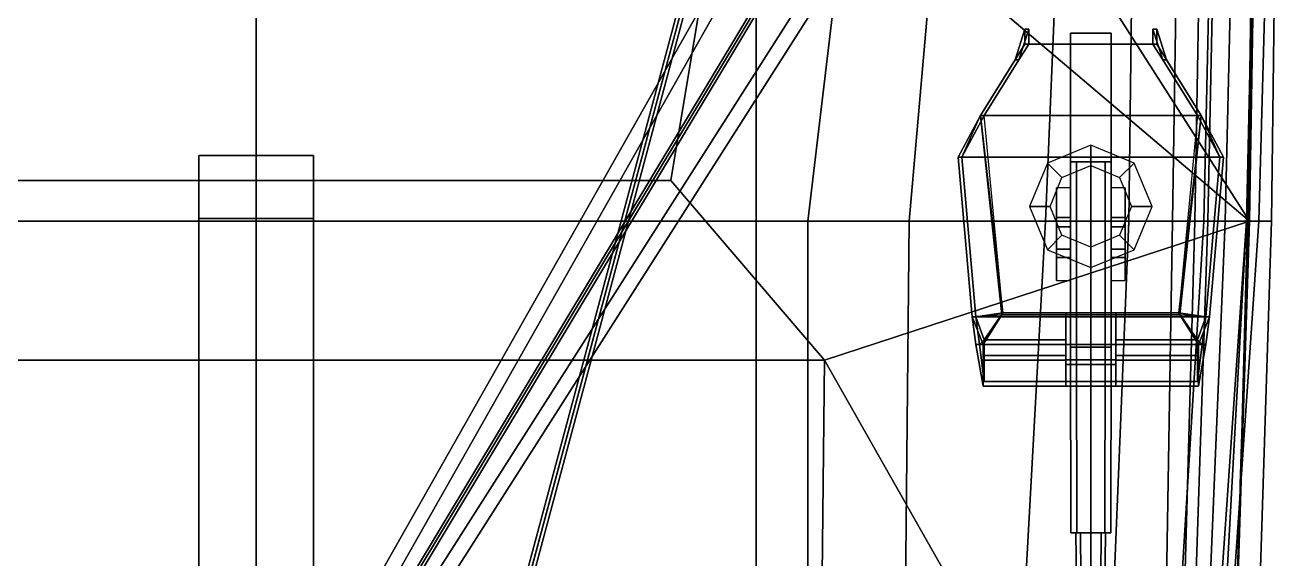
# Model space of a CAD drawing. Header units: millimetres. Extents: x -12 to 12, y -117 to 93.
# Drawn here: x -2.49 to 11.06, y -11.29 to -5.54 of the extents above; entities that cross this region are included whole.
import ezdxf

# ---------------------------------------------------------------- set-up
doc = ezdxf.new("R2010")
doc.units = ezdxf.units.MM
doc.header["$MEASUREMENT"] = 0
for name, color, linetype in [('barrel', 1, 'Continuous'), ('railings', 6, 'Continuous'), ('sleeve', 5, 'Continuous'), ('supersctucture', 3, 'Continuous'), ('turret', 2, 'Continuous')]:
    doc.layers.add(name, color=color, linetype=linetype)

msp = doc.modelspace()

# ---------------------------------------------------------------- linework, layer by layer
for points in [[(0, -7.65, -7.11), (-5.39, -7.65, -7.06), (-5.39, 1.35, -7.11), (0, 1.35, -7.11)], [(0, 1.35, -7.11), (5.39, 1.35, -7.11), (5.39, -7.65, -7.06), (0, -7.65, -7.11)], [(5.95, -7.65, -6.98), (5.39, -7.65, -7.06), (5.39, 1.35, -7.11), (7.02, 1.35, -6.98)], [(7.04, -7.65, -6.73), (5.95, -7.65, -6.98), (7.02, 1.35, -6.98), (7.83, 1.35, -6.73)], [(8.51, -7.65, -6.11), (7.04, -7.65, -6.73), (7.83, 1.35, -6.73), (8.89, 1.35, -6.21)], [(9.41, -7.65, -5.3), (8.51, -7.65, -6.11), (8.89, 1.35, -6.21), (9.52, 1.35, -5.6)], [(10.22, -7.65, -4.25), (9.41, -7.65, -5.3), (9.52, 1.35, -5.6), (10.42, 1.35, -4.49)], [(10.69, -7.65, 4.67), (9.88, -7.65, 1.16), (10.02, 1.35, 1.09), (10.83, 1.35, 4.57)], [(9.88, -7.65, 1.16), (10.12, -7.65, 0.7), (10.28, 1.35, 0.7), (10.02, 1.35, 1.09)], [(10.12, -7.65, 0.7), (10.26, -7.65, 0.39), (10.45, 1.35, 0.39), (10.28, 1.35, 0.7)], [(10.68, -7.65, -3.06), (10.22, -7.65, -4.25), (10.42, 1.35, -4.49), (10.88, 1.35, -3.54)], [(10.26, -7.65, 0.39), (10.45, -7.65, -0.06), (10.66, 1.35, -0.06), (10.45, 1.35, 0.39)], [(10.45, -7.65, -0.06), (10.68, -7.65, -0.83), (10.93, 1.35, -0.83), (10.66, 1.35, -0.06)], [(10.81, -7.65, -2.16), (10.68, -7.65, -3.06), (10.88, 1.35, -3.54), (11.06, 1.35, -2.66)], [(10.68, -7.65, -0.83), (10.81, -7.65, -1.69), (11.06, 1.35, -1.4), (10.93, 1.35, -0.83)], [(10.95, -7.65, 5.44), (10.69, -7.65, 4.67), (10.83, 1.35, 4.57), (11.06, 1.35, 5.35)], [(10.71, -7.65, 6.12), (10.95, -7.65, 5.84), (11.06, 1.35, 5.84), (10.86, 1.35, 6.1)], [(10.81, -7.65, -1.69), (10.81, -7.65, -2.16), (11.06, 1.35, -2.66), (11.06, 1.35, -1.4)], [(10.95, -7.65, 5.84), (10.95, -7.65, 5.44), (11.06, 1.35, 5.35), (11.06, 1.35, 5.84)], [(0, -22.43, 18.86), (0, -2.15, 25.56), (0, -2.15, 25.63), (0, -22.43, 18.94)], [(0, -22.43, 18.94), (0, -2.15, 25.63), (0, -2.15, 25.56), (0, -22.43, 18.86)], [(0, -22.43, 18.94), (0, -2.35, 31.76), (0, -2.35, 31.69), (0, -22.43, 18.86)], [(0, -22.43, 18.86), (0, -2.35, 31.69), (0, -2.35, 31.76), (0, -22.43, 18.94)], [(-0.62, -6.94, 12.14), (-0.62, -7.62, 11.22), (-0.62, -20.65, 11.22), (-0.62, -21.05, 12.09)], [(0.62, -6.94, 12.14), (0.62, -7.62, 11.22), (-0.62, -7.62, 11.22), (-0.62, -6.94, 12.14)], [(0.62, -21.05, 12.09), (0.62, -6.94, 12.14), (-0.62, -6.94, 12.14), (-0.62, -21.05, 12.09)], [(0.62, -20.65, 11.22), (0.62, -7.62, 11.22), (0.62, -6.94, 12.14), (0.62, -21.05, 12.09)], [(0, -16.72, -7.11), (-5.39, -16.72, -7.02), (-5.39, -7.65, -7.06), (0, -7.65, -7.11)], [(-0.62, -20.65, 11.22), (-0.62, -7.62, 11.22), (0.62, -7.62, 11.22), (0.62, -20.65, 11.22)], [(0, -7.65, -7.11), (5.39, -7.65, -7.06), (5.39, -16.72, -7.02), (0, -16.72, -7.11)], [(5.95, -16.72, -6.84), (5.39, -16.72, -7.02), (5.39, -7.65, -7.06), (5.95, -7.65, -6.98)], [(6.95, -16.72, -6.34), (5.95, -16.72, -6.84), (5.95, -7.65, -6.98), (7.04, -7.65, -6.73)], [(8.01, -16.72, -5.66), (6.95, -16.72, -6.34), (7.04, -7.65, -6.73), (8.51, -7.65, -6.11)], [(9.04, -16.72, -4.63), (8.01, -16.72, -5.66), (8.51, -7.65, -6.11), (9.41, -7.65, -5.3)], [(9.66, -16.72, -3.7), (9.04, -16.72, -4.63), (9.41, -7.65, -5.3), (10.22, -7.65, -4.25)], [(10.05, -16.72, -2.68), (9.66, -16.72, -3.7), (10.22, -7.65, -4.25), (10.68, -7.65, -3.06)], [(10.45, -16.72, 4.67), (9.73, -16.72, 1.37), (9.88, -7.65, 1.16), (10.69, -7.65, 4.67)], [(9.73, -16.72, 1.37), (9.73, -16.72, 1.13), (9.88, -7.65, 1.16)], [(9.73, -16.72, 1.13), (9.87, -16.72, 0.7), (10.12, -7.65, 0.7), (9.88, -7.65, 1.16)], [(9.87, -16.72, 0.7), (9.96, -16.72, 0.39), (10.26, -7.65, 0.39), (10.12, -7.65, 0.7)], [(9.96, -16.72, 0.39), (10.07, -16.72, -0.06), (10.45, -7.65, -0.06), (10.26, -7.65, 0.39)], [(10.19, -16.72, -1.9), (10.05, -16.72, -2.68), (10.68, -7.65, -3.06), (10.81, -7.65, -2.16)], [(10.07, -16.72, -0.06), (10.18, -16.72, -0.83), (10.68, -7.65, -0.83), (10.45, -7.65, -0.06)], [(10.18, -16.72, -0.83), (10.19, -16.72, -1.44), (10.81, -7.65, -1.69), (10.68, -7.65, -0.83)], [(10.19, -16.72, -1.44), (10.19, -16.72, -1.9), (10.81, -7.65, -2.16), (10.81, -7.65, -1.69)], [(10.42, -16.72, 6.13), (10.66, -16.72, 5.76), (10.95, -7.65, 5.84), (10.71, -7.65, 6.12)], [(10.66, -16.72, 5.36), (10.45, -16.72, 4.67), (10.69, -7.65, 4.67), (10.95, -7.65, 5.44)], [(10.66, -16.72, 5.76), (10.66, -16.72, 5.36), (10.95, -7.65, 5.44), (10.95, -7.65, 5.84)]]:
    msp.add_3dface(points)
at = {"color": 2}
for points in [[(-5.5, -2.11, 28.78), (-5.46, -2.11, 28.74), (0, -22.46, 18.73), (-0.04, -22.47, 18.77)], [(-5.46, -2.11, 28.82), (-5.5, -2.11, 28.78), (-0.04, -22.47, 18.77), (0, -22.47, 18.81)], [(-5.46, -2.11, 28.74), (-5.42, -2.11, 28.78), (0.04, -22.47, 18.77), (0, -22.46, 18.73)], [(-5.42, -2.11, 28.78), (-5.46, -2.11, 28.82), (0, -22.47, 18.81), (0.04, -22.47, 18.77)], [(5.42, -2.11, 28.78), (5.46, -2.11, 28.74), (0, -22.46, 18.73), (-0.04, -22.47, 18.77)], [(5.46, -2.11, 28.82), (5.42, -2.11, 28.78), (-0.04, -22.47, 18.77), (0, -22.47, 18.81)], [(5.46, -2.11, 28.74), (5.5, -2.11, 28.78), (0.04, -22.47, 18.77), (0, -22.46, 18.73)], [(5.5, -2.11, 28.78), (5.46, -2.11, 28.82), (0, -22.47, 18.81), (0.04, -22.47, 18.77)]]:
    msp.add_3dface(points, dxfattribs=at)
at = {"layer": 'barrel'}
for points in [[(9.22, -5.62, 8.38), (9.22, -5.62, 7.83), (8.78, -5.62, 7.83), (8.78, -5.62, 8.38)], [(8.78, -5.62, 8.38), (8.78, -7.01, 8.38), (9.22, -7.01, 8.38), (9.22, -5.62, 8.38)], [(8.78, -5.62, 7.83), (8.78, -7.01, 7.83), (8.78, -7.01, 8.38), (8.78, -5.62, 8.38)], [(9.22, -5.62, 7.83), (9.22, -7.01, 7.83), (8.78, -7.01, 7.83), (8.78, -5.62, 7.83)], [(9.22, -7.01, 8.38), (9.22, -7.01, 7.83), (9.22, -5.62, 7.83), (9.22, -5.62, 8.38)], [(8.78, -7.01, 8.38), (8.78, -7.01, 7.83), (9.22, -7.01, 7.83), (9.22, -7.01, 8.38)], [(8.915, -14.28, 8.025), (8.88, -14.28, 8.11), (8.84, -11.01, 8.11), (8.887, -11.01, 7.997)], [(8.88, -14.28, 8.11), (8.915, -14.28, 8.195), (8.887, -11.01, 8.223), (8.84, -11.01, 8.11)], [(9, -14.28, 7.99), (8.915, -14.28, 8.025), (8.887, -11.01, 7.997), (9, -11.01, 7.95)], [(8.915, -14.28, 8.195), (9, -14.28, 8.23), (9, -11.01, 8.27), (8.887, -11.01, 8.223)], [(9.085, -14.28, 8.025), (9, -14.28, 7.99), (9, -11.01, 7.95), (9.113, -11.01, 7.997)], [(9, -14.28, 8.23), (9.085, -14.28, 8.195), (9.113, -11.01, 8.223), (9, -11.01, 8.27)], [(9.12, -14.28, 8.11), (9.085, -14.28, 8.025), (9.113, -11.01, 7.997), (9.16, -11.01, 8.11)], [(9.085, -14.28, 8.195), (9.12, -14.28, 8.11), (9.16, -11.01, 8.11), (9.113, -11.01, 8.223)]]:
    msp.add_3dface(points, dxfattribs=at)
at = {"layer": 'railings'}
for points in [[(10.75, -4.81, 6.72), (10.75, -4.81, 6.77), (10.72, -6.67, 6.77), (10.72, -6.67, 6.72)], [(10.72, -6.67, 6.72), (10.72, -6.67, 6.77), (10.75, -4.81, 6.77), (10.75, -4.81, 6.72)], [(10.72, -6.67, 7.24), (10.72, -6.67, 7.29), (10.75, -4.81, 7.29), (10.75, -4.81, 7.24)], [(10.75, -4.81, 7.24), (10.75, -4.81, 7.29), (10.72, -6.67, 7.29), (10.72, -6.67, 7.24)], [(10.72, -6.72, 6.72), (10.72, -6.72, 6.77), (10.68, -8.58, 6.78), (10.68, -8.58, 6.73)], [(10.68, -8.58, 6.73), (10.68, -8.58, 6.78), (10.72, -6.72, 6.77), (10.72, -6.72, 6.72)], [(10.68, -8.58, 7.25), (10.68, -8.58, 7.3), (10.72, -6.72, 7.29), (10.72, -6.72, 7.24)], [(10.72, -6.72, 7.24), (10.72, -6.72, 7.29), (10.68, -8.58, 7.3), (10.68, -8.58, 7.25)], [(10.72, -6.72, 7.29), (10.72, -6.67, 7.29), (10.72, -6.67, 6.11), (10.72, -6.72, 6.11)], [(10.72, -6.72, 6.11), (10.72, -6.67, 6.11), (10.72, -6.67, 7.29), (10.72, -6.72, 7.29)], [(10.61, -10.49, 6.73), (10.61, -10.49, 6.78), (10.67, -8.63, 6.78), (10.67, -8.63, 6.73)], [(10.67, -8.63, 6.73), (10.67, -8.63, 6.78), (10.61, -10.49, 6.78), (10.61, -10.49, 6.73)], [(10.67, -8.63, 7.25), (10.67, -8.63, 7.3), (10.61, -10.49, 7.3), (10.61, -10.49, 7.25)], [(10.61, -10.49, 7.25), (10.61, -10.49, 7.3), (10.67, -8.63, 7.3), (10.67, -8.63, 7.25)], [(10.67, -8.63, 6.12), (10.68, -8.58, 6.12), (10.68, -8.58, 7.3), (10.67, -8.63, 7.3)], [(10.67, -8.63, 7.3), (10.68, -8.58, 7.3), (10.68, -8.58, 6.12), (10.67, -8.63, 6.12)], [(10.61, -10.54, 6.73), (10.61, -10.54, 6.78), (10.55, -12.4, 6.78), (10.55, -12.4, 6.73)], [(10.55, -12.4, 6.73), (10.55, -12.4, 6.78), (10.61, -10.54, 6.78), (10.61, -10.54, 6.73)], [(10.55, -12.4, 7.25), (10.55, -12.4, 7.3), (10.61, -10.54, 7.3), (10.61, -10.54, 7.25)], [(10.61, -10.54, 7.25), (10.61, -10.54, 7.3), (10.55, -12.4, 7.3), (10.55, -12.4, 7.25)], [(10.61, -10.54, 7.3), (10.61, -10.49, 7.3), (10.61, -10.49, 6.12), (10.61, -10.54, 6.12)], [(10.61, -10.54, 6.12), (10.61, -10.49, 6.12), (10.61, -10.49, 7.3), (10.61, -10.54, 7.3)]]:
    msp.add_3dface(points, dxfattribs=at)
at = {"layer": 'sleeve'}
for points in [[(8.844, -7.01, 8.266), (8.78, -7.01, 8.11), (8.78, -9.01, 8.11), (8.844, -9.01, 8.266)], [(8.78, -7.01, 8.11), (8.844, -7.01, 7.954), (8.844, -9.01, 7.954), (8.78, -9.01, 8.11)], [(9, -7.01, 8.33), (8.844, -7.01, 8.266), (8.844, -9.01, 8.266), (9, -9.01, 8.33)], [(8.844, -7.01, 7.954), (9, -7.01, 7.89), (9, -9.01, 7.89), (8.844, -9.01, 7.954)], [(9.156, -7.01, 8.266), (9, -7.01, 8.33), (9, -9.01, 8.33), (9.156, -9.01, 8.266)], [(9, -7.01, 7.89), (9.156, -7.01, 7.954), (9.156, -9.01, 7.954), (9, -9.01, 7.89)], [(9.22, -7.01, 8.11), (9.156, -7.01, 8.266), (9.156, -9.01, 8.266), (9.22, -9.01, 8.11)], [(9.156, -7.01, 7.954), (9.22, -7.01, 8.11), (9.22, -9.01, 8.11), (9.156, -9.01, 7.954)], [(8.848, -11.01, 7.958), (8.785, -11.01, 8.11), (8.78, -9.01, 8.11), (8.844, -9.01, 7.954)], [(8.785, -11.01, 8.11), (8.848, -11.01, 8.262), (8.844, -9.01, 8.266), (8.78, -9.01, 8.11)], [(9, -11.01, 7.895), (8.848, -11.01, 7.958), (8.844, -9.01, 7.954), (9, -9.01, 7.89)], [(8.848, -11.01, 8.262), (9, -11.01, 8.325), (9, -9.01, 8.33), (8.844, -9.01, 8.266)], [(9.152, -11.01, 7.958), (9, -11.01, 7.895), (9, -9.01, 7.89), (9.156, -9.01, 7.954)], [(9, -11.01, 8.325), (9.152, -11.01, 8.262), (9.156, -9.01, 8.266), (9, -9.01, 8.33)], [(9.215, -11.01, 8.11), (9.152, -11.01, 7.958), (9.156, -9.01, 7.954), (9.22, -9.01, 8.11)], [(9.152, -11.01, 8.262), (9.215, -11.01, 8.11), (9.22, -9.01, 8.11), (9.156, -9.01, 8.266)], [(8.84, -11.01, 8.11), (8.887, -11.01, 8.223), (8.848, -11.01, 8.262), (8.785, -11.01, 8.11)], [(8.887, -11.01, 7.997), (8.84, -11.01, 8.11), (8.785, -11.01, 8.11), (8.848, -11.01, 7.958)], [(8.887, -11.01, 8.223), (9, -11.01, 8.27), (9, -11.01, 8.325), (8.848, -11.01, 8.262)], [(9, -11.01, 7.95), (8.887, -11.01, 7.997), (8.848, -11.01, 7.958), (9, -11.01, 7.895)], [(9.113, -11.01, 7.997), (9, -11.01, 7.95), (9, -11.01, 7.895), (9.152, -11.01, 7.958)], [(9, -11.01, 8.27), (9.113, -11.01, 8.223), (9.152, -11.01, 8.262), (9, -11.01, 8.325)], [(9.16, -11.01, 8.11), (9.113, -11.01, 7.997), (9.152, -11.01, 7.958), (9.215, -11.01, 8.11)], [(9.113, -11.01, 8.223), (9.16, -11.01, 8.11), (9.215, -11.01, 8.11), (9.152, -11.01, 8.262)]]:
    msp.add_3dface(points, dxfattribs=at)
at = {"layer": 'supersctucture'}
for points in [[(10.71, -7.65, 6.12), (10.86, 1.35, 6.1), (6.21, 2.09, 6.09), (6.21, -0.6, 6.09)], [(5.18, -2.95, 6.11), (10.71, -7.65, 6.12), (6.21, -0.6, 6.09), (5.18, -0.6, 6.09)], [(-1.247, -16.343, 20.92), (-1.221, -16.358, 20.95), (7.864, -1.238, 14.33), (7.839, -1.223, 14.3)], [(-1.221, -16.358, 20.89), (-1.247, -16.343, 20.92), (7.839, -1.223, 14.3), (7.864, -1.238, 14.27)], [(-1.247, -16.343, 21.58), (-1.221, -16.358, 21.61), (7.864, -1.238, 14.99), (7.839, -1.223, 14.96)], [(-1.221, -16.358, 21.55), (-1.247, -16.343, 21.58), (7.839, -1.223, 14.96), (7.864, -1.238, 14.93)], [(-1.221, -16.358, 20.95), (-1.195, -16.374, 20.92), (7.89, -1.253, 14.3), (7.864, -1.238, 14.33)], [(-1.195, -16.374, 20.92), (-1.221, -16.358, 20.89), (7.864, -1.238, 14.27), (7.89, -1.253, 14.3)], [(-1.221, -16.358, 21.61), (-1.195, -16.374, 21.58), (7.89, -1.253, 14.96), (7.864, -1.238, 14.99)], [(-1.195, -16.374, 21.58), (-1.221, -16.358, 21.55), (7.864, -1.238, 14.93), (7.89, -1.253, 14.96)], [(6.918, -1.591, 9.41), (7.055, -1.673, 9.41), (-1.262, -16.369, 20.83), (-1.399, -16.286, 20.83)], [(-1.262, -16.369, 21.63), (7.055, -1.673, 10.23), (6.918, -1.591, 10.23), (-1.399, -16.286, 21.63)], [(-1.399, -16.286, 21.63), (6.918, -1.591, 10.23), (6.918, -1.591, 9.41), (-1.399, -16.286, 20.83)], [(-1.262, -16.369, 20.83), (7.055, -1.673, 9.41), (7.055, -1.673, 10.23), (-1.262, -16.369, 21.63)], [(-1.211, -16.4, 20.83), (7.86, -2.157, 9.41), (7.998, -2.24, 9.41), (-1.073, -16.482, 20.83)], [(7.998, -2.24, 10.23), (7.86, -2.157, 10.23), (-1.211, -16.4, 21.63), (-1.073, -16.482, 21.63)], [(-1.211, -16.4, 21.63), (7.86, -2.157, 10.23), (7.86, -2.157, 9.41), (-1.211, -16.4, 20.83)], [(-1.073, -16.482, 20.83), (7.998, -2.24, 9.41), (7.998, -2.24, 10.23), (-1.073, -16.482, 21.63)], [(4.47, -7.21, 6.11), (5.18, -2.95, 6.11), (-5.18, -2.95, 6.11), (-4.47, -7.21, 6.11)], [(10.71, -7.65, 6.12), (5.18, -2.95, 6.11), (4.47, -7.21, 6.11), (6.13, -9.15, 6.09)], [(6.13, -9.15, 8.75), (4.47, -7.21, 8.75), (-4.47, -7.21, 8.75), (-6.13, -9.15, 8.75)], [(4.47, -7.21, 8.75), (4.47, -7.21, 6.11), (-4.47, -7.21, 6.11), (-4.47, -7.21, 8.75)], [(6.13, -9.15, 6.09), (4.47, -7.21, 6.11), (4.47, -7.21, 8.75), (6.13, -9.15, 8.75)], [(6.13, -9.15, 6.09), (10.42, -16.72, 6.13), (10.71, -7.65, 6.12), (6.13, -9.15, 6.09)], [(-6.13, -9.15, 8.75), (-5.87, -32.98, 8.75), (5.87, -32.98, 8.75), (6.13, -9.15, 8.75)], [(5.87, -32.98, 8.75), (5.87, -32.98, 6.18), (6.13, -9.15, 6.09), (6.13, -9.15, 8.75)], [(5.87, -32.98, 6.18), (10.22, -25.93, 6.17), (10.42, -16.72, 6.13), (6.13, -9.15, 6.09)]]:
    msp.add_3dface(points, dxfattribs=at)
at = {"layer": 'turret'}
for points in [[(8.224, -5.91, 8.53), (8.184, -5.91, 8.53), (8.29, -5.58, 8.7), (8.33, -5.58, 8.7)], [(8.29, -5.58, 8.7), (8.184, -5.91, 8.53), (8.184, -5.91, 9.047), (8.29, -5.74, 9.06)], [(8.33, -5.74, 9.06), (8.224, -5.91, 9.047), (8.224, -5.91, 8.53), (8.33, -5.58, 8.7)], [(8.33, -5.58, 8.7), (8.29, -5.58, 8.7), (8.29, -5.74, 9.06), (8.33, -5.74, 9.06)], [(9.71, -5.58, 8.7), (9.67, -5.58, 8.7), (9.67, -5.74, 9.06), (9.71, -5.74, 9.06)], [(9.816, -5.91, 8.53), (9.776, -5.91, 8.53), (9.67, -5.58, 8.7), (9.71, -5.58, 8.7)], [(9.67, -5.58, 8.7), (9.776, -5.91, 8.53), (9.776, -5.91, 9.047), (9.67, -5.74, 9.06)], [(9.71, -5.74, 9.06), (9.816, -5.91, 9.047), (9.816, -5.91, 8.53), (9.71, -5.58, 8.7)], [(8.29, -5.74, 9.1), (7.81, -6.51, 9.04), (10.19, -6.51, 9.04), (9.71, -5.74, 9.1)], [(9.71, -5.74, 6.31), (10.19, -6.51, 6.31), (7.81, -6.51, 6.31), (8.29, -5.74, 6.31)], [(8.29, -5.74, 6.36), (7.81, -6.51, 6.36), (10.19, -6.51, 6.36), (9.71, -5.74, 6.36)], [(7.81, -6.51, 9), (7.81, -6.51, 9.04), (8.29, -5.74, 9.1), (8.29, -5.74, 9.06)], [(8.29, -5.74, 6.31), (7.81, -6.51, 6.31), (7.81, -6.51, 6.36), (8.29, -5.74, 6.36)], [(9.67, -5.74, 9.06), (10.15, -6.51, 9), (7.85, -6.51, 9), (8.33, -5.74, 9.06)], [(8.29, -5.74, 9.06), (8.29, -5.74, 9.1), (9.71, -5.74, 9.1), (9.71, -5.74, 9.06)], [(9.71, -5.74, 6.36), (9.71, -5.74, 6.31), (8.29, -5.74, 6.31), (8.29, -5.74, 6.36)], [(9.71, -5.74, 9.06), (9.71, -5.74, 9.1), (10.19, -6.51, 9.04), (10.19, -6.51, 9)], [(10.19, -6.51, 6.36), (10.19, -6.51, 6.31), (9.71, -5.74, 6.31), (9.71, -5.74, 6.36)], [(8.184, -5.91, 6.36), (7.81, -6.51, 6.36), (7.81, -6.51, 9), (8.184, -5.91, 9.047)], [(8.224, -5.91, 9.047), (7.85, -6.51, 9), (7.85, -6.51, 6.36), (8.224, -5.91, 6.36)], [(8.224, -5.91, 6.36), (8.184, -5.91, 6.36), (8.184, -5.91, 8.53), (8.224, -5.91, 8.53)], [(9.776, -5.91, 6.36), (10.15, -6.51, 6.36), (10.15, -6.51, 9), (9.776, -5.91, 9.047)], [(9.816, -5.91, 6.36), (9.776, -5.91, 6.36), (9.776, -5.91, 8.53), (9.816, -5.91, 8.53)], [(9.816, -5.91, 9.047), (10.19, -6.51, 9), (10.19, -6.51, 6.36), (9.816, -5.91, 6.36)], [(7.57, -6.96, 8.71), (7.72, -8.68, 8.62), (8.04, -8.66, 8.93), (7.81, -6.51, 9.04)], [(7.57, -6.96, 6.31), (7.81, -6.51, 6.31), (10.19, -6.51, 6.31), (10.43, -6.96, 6.31)], [(10.43, -6.96, 6.36), (10.19, -6.51, 6.36), (7.81, -6.51, 6.36), (7.57, -6.96, 6.36)], [(7.57, -6.96, 8.71), (7.57, -6.96, 8.71), (7.81, -6.51, 9.04), (7.81, -6.51, 9)], [(7.81, -6.51, 6.36), (7.81, -6.51, 6.31), (7.57, -6.96, 6.31), (7.57, -6.96, 6.36)], [(7.81, -6.51, 6.36), (7.57, -6.96, 6.36), (7.57, -6.96, 8.71), (7.81, -6.51, 9)], [(7.81, -6.51, 9), (8.05, -8.64, 8.88), (7.76, -8.68, 8.62), (7.61, -6.96, 8.71)], [(7.85, -6.51, 9), (7.61, -6.96, 8.71), (7.61, -6.96, 6.36), (7.85, -6.51, 6.36)], [(9.96, -8.66, 8.93), (10.19, -6.51, 9.04), (7.81, -6.51, 9.04), (8.04, -8.66, 8.93)], [(8.05, -8.64, 8.88), (7.85, -6.51, 9), (10.15, -6.51, 9), (9.95, -8.64, 8.88)], [(10.39, -6.96, 8.71), (10.24, -8.68, 8.62), (9.95, -8.64, 8.88), (10.19, -6.51, 9)], [(10.19, -6.51, 9.04), (9.96, -8.66, 8.93), (10.28, -8.68, 8.62), (10.43, -6.96, 8.71)], [(10.15, -6.51, 6.36), (10.39, -6.96, 6.36), (10.39, -6.96, 8.71), (10.15, -6.51, 9)], [(10.19, -6.51, 9), (10.19, -6.51, 9.04), (10.43, -6.96, 8.71)], [(10.43, -6.96, 6.31), (10.19, -6.51, 6.31), (10.19, -6.51, 6.36), (10.43, -6.96, 6.36)], [(10.19, -6.51, 9), (10.43, -6.96, 8.71), (10.43, -6.96, 6.36), (10.19, -6.51, 6.36)], [(8.689, -7.179, 6.31), (9, -7.05, 6.31), (9, -6.83, 6.11), (8.533, -7.023, 6.11)], [(9, -7.05, 6.31), (9.311, -7.179, 6.31), (9.467, -7.023, 6.11), (9, -6.83, 6.11)], [(10.43, -6.96, 6.31), (10.28, -8.68, 6.31), (7.72, -8.68, 6.31), (7.57, -6.96, 6.31)], [(7.57, -6.96, 6.31), (7.72, -8.68, 6.31), (7.72, -8.68, 8.62), (7.57, -6.96, 8.71)], [(7.61, -6.96, 6.36), (7.76, -8.68, 6.36), (10.24, -8.68, 6.36), (10.39, -6.96, 6.36)], [(7.61, -6.96, 8.71), (7.76, -8.68, 8.62), (7.76, -8.68, 6.36), (7.61, -6.96, 6.36)], [(8.56, -7.49, 6.31), (8.689, -7.179, 6.31), (8.533, -7.023, 6.11), (8.34, -7.49, 6.11)], [(9.311, -7.179, 6.31), (9.44, -7.49, 6.31), (9.66, -7.49, 6.11), (9.467, -7.023, 6.11)], [(10.39, -6.96, 6.36), (10.24, -8.68, 6.36), (10.24, -8.68, 8.62), (10.39, -6.96, 8.71)], [(10.43, -6.96, 8.71), (10.28, -8.68, 8.62), (10.28, -8.68, 6.31), (10.43, -6.96, 6.31)], [(8.63, -7.29, 6.36), (8.63, -8.29, 6.36), (8.63, -8.04, 8.11), (8.63, -7.61, 8.11)], [(8.78, -7.61, 8.11), (8.78, -7.29, 6.36), (8.63, -7.29, 6.36), (8.63, -7.61, 8.11)], [(8.78, -8.04, 8.11), (8.78, -8.29, 6.36), (8.78, -7.29, 6.36), (8.78, -7.61, 8.11)], [(9.22, -7.29, 6.36), (9.22, -8.29, 6.36), (9.22, -8.04, 8.11), (9.22, -7.61, 8.11)], [(9.37, -7.61, 8.11), (9.37, -7.29, 6.36), (9.22, -7.29, 6.36), (9.22, -7.61, 8.11)], [(9.37, -8.04, 8.11), (9.37, -8.29, 6.36), (9.37, -7.29, 6.36), (9.37, -7.61, 8.11)], [(8.689, -7.801, 6.31), (8.56, -7.49, 6.31), (8.34, -7.49, 6.11), (8.533, -7.957, 6.11)], [(9.44, -7.49, 6.31), (9.311, -7.801, 6.31), (9.467, -7.957, 6.11), (9.66, -7.49, 6.11)], [(8.63, -7.95, 8.33), (8.63, -7.71, 8.33), (8.63, -7.61, 8.11), (8.63, -8.04, 8.11)], [(8.63, -7.61, 8.11), (8.63, -7.71, 8.33), (8.78, -7.71, 8.33), (8.78, -7.61, 8.11)], [(8.78, -7.95, 8.33), (8.78, -7.71, 8.33), (8.63, -7.71, 8.33), (8.63, -7.95, 8.33)], [(8.78, -7.61, 8.11), (8.78, -7.71, 8.33), (8.78, -7.95, 8.33), (8.78, -8.04, 8.11)], [(9.22, -7.95, 8.33), (9.22, -7.71, 8.33), (9.22, -7.61, 8.11), (9.22, -8.04, 8.11)], [(9.22, -7.61, 8.11), (9.22, -7.71, 8.33), (9.37, -7.71, 8.33), (9.37, -7.61, 8.11)], [(9.37, -7.95, 8.33), (9.37, -7.71, 8.33), (9.22, -7.71, 8.33), (9.22, -7.95, 8.33)], [(9.37, -7.61, 8.11), (9.37, -7.71, 8.33), (9.37, -7.95, 8.33), (9.37, -8.04, 8.11)], [(9, -7.93, 6.31), (8.689, -7.801, 6.31), (8.533, -7.957, 6.11), (9, -8.15, 6.11)], [(9.311, -7.801, 6.31), (9, -7.93, 6.31), (9, -8.15, 6.11), (9.467, -7.957, 6.11)], [(8.78, -8.04, 8.11), (8.78, -7.95, 8.33), (8.63, -7.95, 8.33), (8.63, -8.04, 8.11)], [(9.37, -8.04, 8.11), (9.37, -7.95, 8.33), (9.22, -7.95, 8.33), (9.22, -8.04, 8.11)], [(8.63, -8.04, 8.11), (8.63, -8.29, 6.36), (8.78, -8.29, 6.36), (8.78, -8.04, 8.11)], [(9.22, -8.04, 8.11), (9.22, -8.29, 6.36), (9.37, -8.29, 6.36), (9.37, -8.04, 8.11)], [(7.72, -8.68, 8.62), (7.84, -8.98, 8.33), (7.84, -8.98, 8.33), (8.04, -8.66, 8.93)], [(8.05, -8.64, 8.88), (8.05, -8.64, 8.88), (7.85, -8.93, 8.33), (7.76, -8.68, 8.62)], [(8.73, -8.98, 8.33), (8.73, -8.66, 8.93), (8.04, -8.66, 8.93), (7.84, -8.98, 8.33)], [(7.85, -8.93, 8.33), (8.05, -8.64, 8.88), (8.73, -8.64, 8.88), (8.73, -8.93, 8.33)], [(8.73, -8.98, 8.33), (8.73, -8.93, 8.33), (8.73, -8.64, 8.88), (8.73, -8.66, 8.93)], [(8.73, -8.66, 8.93), (8.73, -8.64, 8.88), (9.27, -8.64, 8.88), (9.27, -8.66, 8.93)], [(9.27, -8.93, 8.33), (9.27, -8.64, 8.88), (9.95, -8.64, 8.88), (10.15, -8.93, 8.33)], [(9.27, -8.66, 8.93), (9.27, -8.64, 8.88), (9.27, -8.93, 8.33), (9.27, -8.98, 8.33)], [(10.16, -8.98, 8.33), (9.96, -8.66, 8.93), (9.27, -8.66, 8.93), (9.27, -8.98, 8.33)], [(10.24, -8.68, 8.62), (10.15, -8.93, 8.33), (9.95, -8.64, 8.88)], [(9.96, -8.66, 8.93), (10.16, -8.98, 8.33), (10.16, -8.98, 8.33), (10.28, -8.68, 8.62)], [(7.76, -8.98, 6.31), (7.72, -8.68, 6.31), (10.28, -8.68, 6.31), (10.24, -8.98, 6.31)], [(7.72, -8.68, 6.36), (7.72, -8.68, 6.31), (7.76, -8.98, 6.31), (7.76, -8.98, 6.36)], [(7.72, -8.68, 6.36), (7.76, -8.98, 6.36), (7.84, -8.98, 8.33), (7.72, -8.68, 8.62)], [(10.2, -8.98, 6.36), (10.24, -8.68, 6.36), (7.76, -8.68, 6.36), (7.8, -8.98, 6.36)], [(7.76, -8.68, 8.62), (7.85, -8.93, 8.33), (7.8, -8.98, 6.36), (7.76, -8.68, 6.36)], [(10.24, -8.68, 6.36), (10.2, -8.98, 6.36), (10.15, -8.93, 8.33), (10.24, -8.68, 8.62)], [(10.28, -8.68, 8.62), (10.16, -8.98, 8.33), (10.24, -8.98, 6.36), (10.28, -8.68, 6.36)], [(10.24, -8.98, 6.31), (10.28, -8.68, 6.31), (10.28, -8.68, 6.36), (10.24, -8.98, 6.36)], [(7.85, -8.93, 8.33), (7.85, -9.1, 7.9), (7.85, -9.38, 6.36), (7.8, -8.98, 6.36)], [(7.85, -9.1, 7.9), (7.85, -8.93, 8.33), (8.73, -8.93, 8.33), (8.73, -9.1, 7.9)], [(8.73, -9.15, 7.9), (8.73, -9.1, 7.9), (8.73, -8.93, 8.33), (8.73, -8.98, 8.33)], [(9.27, -9.1, 7.9), (9.27, -8.93, 8.33), (10.15, -8.93, 8.33), (10.15, -9.1, 7.9)], [(9.27, -8.98, 8.33), (9.27, -8.93, 8.33), (9.27, -9.1, 7.9), (9.27, -9.15, 7.9)], [(10.2, -8.98, 6.36), (10.15, -9.38, 6.36), (10.15, -9.1, 7.9), (10.15, -8.93, 8.33)], [(10.24, -8.98, 6.31), (10.16, -9.43, 6.31), (7.84, -9.43, 6.31), (7.76, -8.98, 6.31)], [(7.76, -8.98, 6.31), (7.84, -9.43, 6.31), (7.84, -9.43, 6.36), (7.76, -8.98, 6.36)], [(7.76, -8.98, 6.36), (7.84, -9.43, 6.36), (7.84, -9.15, 7.9), (7.84, -8.98, 8.33)], [(7.8, -8.98, 6.36), (7.85, -9.38, 6.36), (10.15, -9.38, 6.36), (10.2, -8.98, 6.36)], [(8.73, -9.15, 7.9), (8.73, -8.98, 8.33), (7.84, -8.98, 8.33), (7.84, -9.15, 7.9)], [(10.16, -9.15, 7.9), (10.16, -8.98, 8.33), (9.27, -8.98, 8.33), (9.27, -9.15, 7.9)], [(10.16, -9.43, 6.36), (10.16, -9.43, 6.31), (10.24, -8.98, 6.31), (10.24, -8.98, 6.36)], [(10.16, -8.98, 8.33), (10.16, -9.15, 7.9), (10.16, -9.43, 6.36), (10.24, -8.98, 6.36)], [(8.73, -9.43, 6.36), (8.73, -9.15, 7.9), (7.84, -9.15, 7.9), (7.84, -9.43, 6.36)], [(7.85, -9.38, 6.36), (7.85, -9.1, 7.9), (8.73, -9.1, 7.9), (8.73, -9.38, 6.36)], [(8.73, -9.194, 7.66), (8.73, -9.144, 7.66), (8.73, -9.1, 7.9), (8.73, -9.15, 7.9)], [(9.27, -9.194, 7.66), (9.27, -9.144, 7.66), (8.73, -9.144, 7.66), (8.73, -9.194, 7.66)], [(8.73, -9.38, 6.36), (8.73, -9.144, 7.66), (9.27, -9.144, 7.66), (9.27, -9.38, 6.36)], [(9.27, -9.43, 6.36), (9.27, -9.194, 7.66), (8.73, -9.194, 7.66), (8.73, -9.43, 6.36)], [(9.27, -9.38, 6.36), (9.27, -9.1, 7.9), (10.15, -9.1, 7.9), (10.15, -9.38, 6.36)], [(9.27, -9.15, 7.9), (9.27, -9.1, 7.9), (9.27, -9.144, 7.66), (9.27, -9.194, 7.66)], [(10.16, -9.43, 6.36), (10.16, -9.15, 7.9), (9.27, -9.15, 7.9), (9.27, -9.43, 6.36)], [(7.84, -9.43, 6.36), (7.84, -9.43, 6.31), (10.16, -9.43, 6.31), (10.16, -9.43, 6.36)]]:
    msp.add_3dface(points, dxfattribs=at)

doc.saveas('drawing.dxf')
